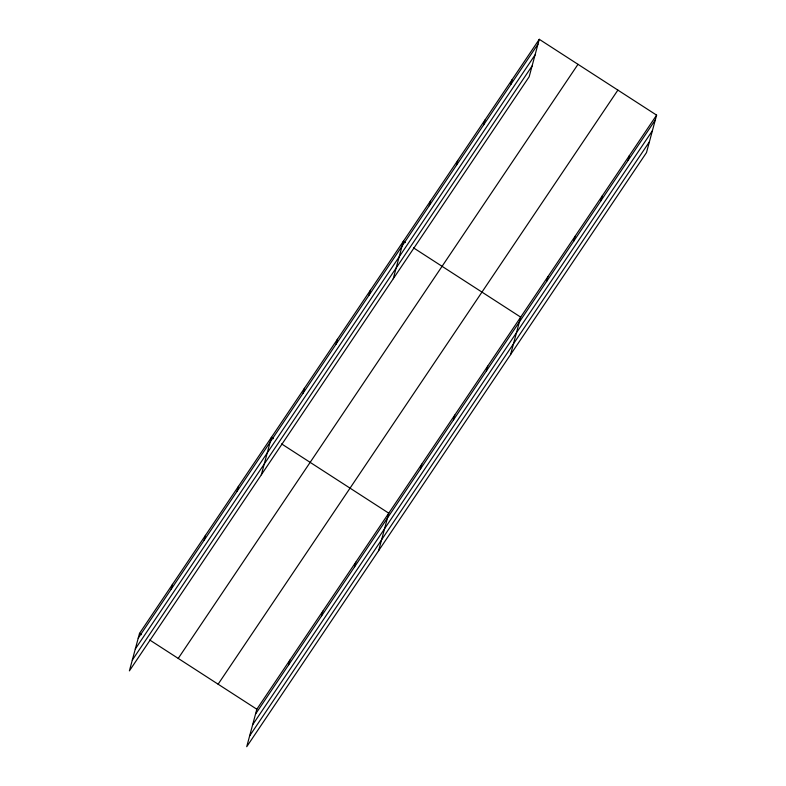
<?xml version="1.0" encoding="UTF-8"?>
<svg xmlns="http://www.w3.org/2000/svg" width="786" height="786" viewBox="0 0 786 786"><rect width="100%" height="100%" fill="white"/><g stroke="black" fill="none" stroke-linecap="round" stroke-linejoin="round"><path stroke-width="1.18" d="M539.275 39.3L139.515 633.388L129.395 670.871L529.165 76.773L539.275 39.3L656.605 115.129L646.485 152.612L246.725 746.7L256.835 709.227L656.605 115.129M171.191 589.205L172.488 584.381M204.173 540.188L205.47 535.364M237.156 491.181L238.453 486.357M261.325 474.813L271.435 437.34L273.469 438.657M303.111 393.147L304.418 388.333M336.094 344.14L337.39 339.316M369.076 295.123L370.373 290.299M288.511 665.035L289.818 660.211M393.246 278.765L403.356 241.292L405.389 242.609M429.235 205.716L430.541 200.892M321.494 616.018L322.8 611.203M456.42 165.315L457.727 160.491M354.476 567.011L355.773 562.187M483.606 124.915L484.913 120.101M378.646 550.652L388.756 513.17L281.624 443.923M510.792 84.524L512.089 79.7M420.441 468.987L421.738 464.162M453.414 419.97L454.721 415.146M486.396 370.963L487.703 366.138M510.566 354.604L520.676 317.122L413.544 247.875M546.565 281.545L547.862 276.721M573.751 241.155L575.047 236.331M600.926 200.754L602.233 195.93M628.112 160.354L629.419 155.53M138.208 638.212L537.978 44.124M135.3 648.99L535.07 54.902M132.303 660.093L532.073 66.004M178.226 658.413L577.995 64.324M218.115 684.203L617.884 90.105M255.538 714.052L655.298 119.953M252.63 724.82L652.39 130.731M249.634 735.922L649.393 141.834M139.515 633.388L141.549 634.705M149.704 639.981L256.835 709.227"/></g></svg>
